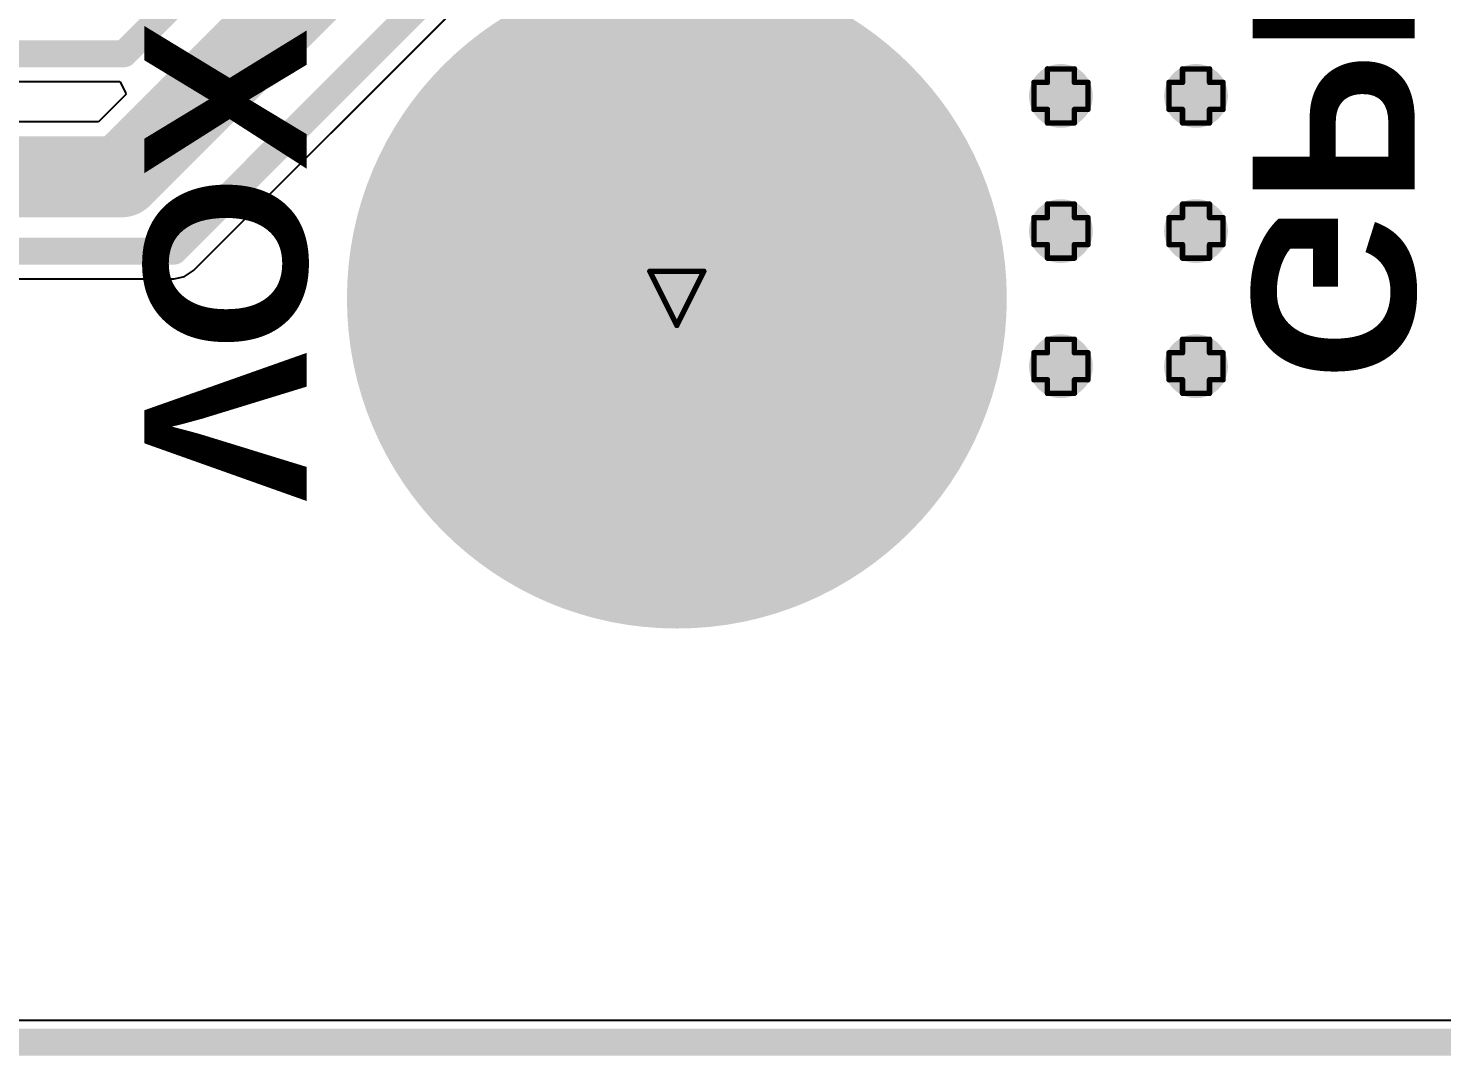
# Model space of a CAD drawing. Header units: inches. Extents: x -25 to 271, y -41 to 15.
# Drawn here: x 56.4 to 69.69, y -38.12 to -28.46 of the extents above; entities that cross this region are included whole.
import ezdxf

# ---------------------------------------------------------------- set-up
doc = ezdxf.new("R2010")
doc.units = ezdxf.units.IN
for name, color, linetype in [('Board_outline', 216, 'Continuous'), ('Bottom Layer', 5, 'Continuous'), ('Bottom Overlay', 54, 'Continuous'), ('Bottom Solder', 6, 'Continuous'), ('Dimensions', 6, 'Continuous'), ('Drill Drawing', 1, 'Continuous'), ('Multi-Layer', 9, 'Continuous'), ('Pad Holes', 156, 'Continuous'), ('Top Layer', 1, 'Continuous'), ('Top Solder', 216, 'Continuous'), ('Via Holes', 16, 'Continuous')]:
    doc.layers.add(name, color=color, linetype=linetype)
doc.styles.add('Arial_Bold', font='', dxfattribs={"height": 0.2})
doc.styles.get('Arial_Bold').set_extended_font_data('Arial', bold=True)

# ---------------------------------------------------------------- blocks, each defined once
blk = doc.blocks.new('SPACER_9')
at = {"layer": 'Bottom Layer'}
h = blk.add_hatch(color=5, dxfattribs=at)
edge = h.paths.add_edge_path()
edge.add_arc((0, 0), 3, 0, 360)
at = {"layer": 'Bottom Solder'}
h = blk.add_hatch(color=6, dxfattribs=at)
edge = h.paths.add_edge_path()
edge.add_arc((0, 0), 3.102, 0, 360)
at = {"layer": 'Multi-Layer'}
h = blk.add_hatch(color=9, dxfattribs=at)
edge = h.paths.add_edge_path()
edge.add_arc((0, 0), 3, 0, 360)
at = {"layer": 'Pad Holes'}
h = blk.add_hatch(color=7, dxfattribs=at)
edge = h.paths.add_edge_path()
edge.add_arc((0, 0), 1.85, 0, 360)
at = {"layer": 'Top Layer'}
h = blk.add_hatch(color=1, dxfattribs=at)
edge = h.paths.add_edge_path()
edge.add_arc((0, 0), 3, 0, 360)
at = {"layer": 'Top Solder'}
h = blk.add_hatch(color=216, dxfattribs=at)
edge = h.paths.add_edge_path()
edge.add_arc((0, 0), 3.102, 0, 360)

msp = doc.modelspace()

# ---------------------------------------------------------------- hatches: boundary and pattern name
at = {"layer": 'Bottom Layer'}
h = msp.add_hatch(color=5, dxfattribs=at)
edge = h.paths.add_edge_path()
edge.add_arc((66.111, -29.098), 0.3, 0, 360)
h = msp.add_hatch(color=5, dxfattribs=at)
edge = h.paths.add_edge_path()
edge.add_arc((67.381, -29.098), 0.3, 0, 360)
h = msp.add_hatch(color=5, dxfattribs=at)
edge = h.paths.add_edge_path()
edge.add_arc((66.111, -30.368), 0.3, 0, 360)
h = msp.add_hatch(color=5, dxfattribs=at)
edge = h.paths.add_edge_path()
edge.add_arc((67.381, -30.368), 0.3, 0, 360)
h = msp.add_hatch(color=5, dxfattribs=at)
edge = h.paths.add_edge_path()
edge.add_arc((66.111, -31.638), 0.3, 0, 360)
h = msp.add_hatch(color=5, dxfattribs=at)
edge = h.paths.add_edge_path()
edge.add_arc((67.381, -31.638), 0.3, 0, 360)
at = {"layer": 'Top Layer'}
h = msp.add_hatch(color=1, dxfattribs=at)
edge = h.paths.add_edge_path()
edge.add_arc((66.111, -29.098), 0.3, 0, 360)
h = msp.add_hatch(color=1, dxfattribs=at)
edge = h.paths.add_edge_path()
edge.add_arc((67.381, -29.098), 0.3, 0, 360)
h = msp.add_hatch(color=1, dxfattribs=at)
edge = h.paths.add_edge_path()
edge.add_arc((66.111, -30.368), 0.3, 0, 360)
h = msp.add_hatch(color=1, dxfattribs=at)
edge = h.paths.add_edge_path()
edge.add_arc((67.381, -30.368), 0.3, 0, 360)
h = msp.add_hatch(color=1, dxfattribs=at)
edge = h.paths.add_edge_path()
edge.add_arc((66.111, -31.638), 0.3, 0, 360)
h = msp.add_hatch(color=1, dxfattribs=at)
edge = h.paths.add_edge_path()
edge.add_arc((67.381, -31.638), 0.3, 0, 360)
at = {"layer": 'Via Holes'}
h = msp.add_hatch(color=7, dxfattribs=at)
edge = h.paths.add_edge_path()
edge.add_arc((66.111, -29.098), 0.15, 0, 360)
h = msp.add_hatch(color=7, dxfattribs=at)
edge = h.paths.add_edge_path()
edge.add_arc((67.381, -29.098), 0.15, 0, 360)
h = msp.add_hatch(color=7, dxfattribs=at)
edge = h.paths.add_edge_path()
edge.add_arc((66.111, -30.368), 0.15, 0, 360)
h = msp.add_hatch(color=7, dxfattribs=at)
edge = h.paths.add_edge_path()
edge.add_arc((67.381, -30.368), 0.15, 0, 360)
h = msp.add_hatch(color=7, dxfattribs=at)
edge = h.paths.add_edge_path()
edge.add_arc((66.111, -31.638), 0.15, 0, 360)
h = msp.add_hatch(color=7, dxfattribs=at)
edge = h.paths.add_edge_path()
edge.add_arc((67.381, -31.638), 0.15, 0, 360)

# ---------------------------------------------------------------- linework, layer by layer
at = {"layer": 'Board_outline'}
msp.add_lwpolyline([(-16.519, -37.988, 0.152, 0.152, 0), (73.481, -37.988, 0.152, 0.152, 0)], format="xyseb", dxfattribs=at)
at = {"layer": 'Bottom Layer'}
msp.add_line((73.481, -37.785), (42.902, -37.785), dxfattribs=at)
at = {"layer": 'Dimensions'}
msp.add_lwpolyline([(50.828, -37.988, 0.254, 0.254, 0), (73.151, -37.988, 0.254, 0.254, 0)], format="xyseb", dxfattribs=at)
at = {"layer": 'Drill Drawing'}
for points in [[(65.984, -28.971, 0.0508, 0.0508, 0), (65.984, -28.844, 0.0508, 0.0508, 0)], [(65.984, -28.844, 0.0508, 0.0508, 0), (66.238, -28.844, 0.0508, 0.0508, 0)], [(66.238, -28.971, 0.0508, 0.0508, 0), (66.238, -28.844, 0.0508, 0.0508, 0)], [(67.254, -28.971, 0.0508, 0.0508, 0), (67.254, -28.844, 0.0508, 0.0508, 0)], [(67.254, -28.844, 0.0508, 0.0508, 0), (67.508, -28.844, 0.0508, 0.0508, 0)], [(67.508, -28.971, 0.0508, 0.0508, 0), (67.508, -28.844, 0.0508, 0.0508, 0)], [(65.857, -29.225, 0.0508, 0.0508, 0), (65.857, -28.971, 0.0508, 0.0508, 0)], [(65.857, -28.971, 0.0508, 0.0508, 0), (65.984, -28.971, 0.0508, 0.0508, 0)], [(66.238, -28.971, 0.0508, 0.0508, 0), (66.365, -28.971, 0.0508, 0.0508, 0)], [(66.365, -29.225, 0.0508, 0.0508, 0), (66.365, -28.971, 0.0508, 0.0508, 0)], [(67.127, -29.225, 0.0508, 0.0508, 0), (67.127, -28.971, 0.0508, 0.0508, 0)], [(67.127, -28.971, 0.0508, 0.0508, 0), (67.254, -28.971, 0.0508, 0.0508, 0)], [(67.508, -28.971, 0.0508, 0.0508, 0), (67.635, -28.971, 0.0508, 0.0508, 0)], [(67.635, -29.225, 0.0508, 0.0508, 0), (67.635, -28.971, 0.0508, 0.0508, 0)], [(65.857, -29.225, 0.0508, 0.0508, 0), (65.984, -29.225, 0.0508, 0.0508, 0)], [(65.984, -29.352, 0.0508, 0.0508, 0), (65.984, -29.225, 0.0508, 0.0508, 0)], [(66.238, -29.225, 0.0508, 0.0508, 0), (66.365, -29.225, 0.0508, 0.0508, 0)], [(66.238, -29.352, 0.0508, 0.0508, 0), (66.238, -29.225, 0.0508, 0.0508, 0)], [(67.127, -29.225, 0.0508, 0.0508, 0), (67.254, -29.225, 0.0508, 0.0508, 0)], [(67.254, -29.352, 0.0508, 0.0508, 0), (67.254, -29.225, 0.0508, 0.0508, 0)], [(67.508, -29.225, 0.0508, 0.0508, 0), (67.635, -29.225, 0.0508, 0.0508, 0)], [(67.508, -29.352, 0.0508, 0.0508, 0), (67.508, -29.225, 0.0508, 0.0508, 0)], [(65.984, -29.352, 0.0508, 0.0508, 0), (66.238, -29.352, 0.0508, 0.0508, 0)], [(67.254, -29.352, 0.0508, 0.0508, 0), (67.508, -29.352, 0.0508, 0.0508, 0)], [(65.984, -30.241, 0.0508, 0.0508, 0), (65.984, -30.114, 0.0508, 0.0508, 0)], [(65.984, -30.114, 0.0508, 0.0508, 0), (66.238, -30.114, 0.0508, 0.0508, 0)], [(66.238, -30.241, 0.0508, 0.0508, 0), (66.238, -30.114, 0.0508, 0.0508, 0)], [(67.254, -30.241, 0.0508, 0.0508, 0), (67.254, -30.114, 0.0508, 0.0508, 0)], [(67.254, -30.114, 0.0508, 0.0508, 0), (67.508, -30.114, 0.0508, 0.0508, 0)], [(67.508, -30.241, 0.0508, 0.0508, 0), (67.508, -30.114, 0.0508, 0.0508, 0)], [(65.857, -30.495, 0.0508, 0.0508, 0), (65.857, -30.241, 0.0508, 0.0508, 0)], [(65.857, -30.241, 0.0508, 0.0508, 0), (65.984, -30.241, 0.0508, 0.0508, 0)], [(66.238, -30.241, 0.0508, 0.0508, 0), (66.365, -30.241, 0.0508, 0.0508, 0)], [(66.365, -30.495, 0.0508, 0.0508, 0), (66.365, -30.241, 0.0508, 0.0508, 0)], [(67.127, -30.495, 0.0508, 0.0508, 0), (67.127, -30.241, 0.0508, 0.0508, 0)], [(67.127, -30.241, 0.0508, 0.0508, 0), (67.254, -30.241, 0.0508, 0.0508, 0)], [(67.508, -30.241, 0.0508, 0.0508, 0), (67.635, -30.241, 0.0508, 0.0508, 0)], [(67.635, -30.495, 0.0508, 0.0508, 0), (67.635, -30.241, 0.0508, 0.0508, 0)], [(65.857, -30.495, 0.0508, 0.0508, 0), (65.984, -30.495, 0.0508, 0.0508, 0)], [(65.984, -30.622, 0.0508, 0.0508, 0), (65.984, -30.495, 0.0508, 0.0508, 0)], [(66.238, -30.495, 0.0508, 0.0508, 0), (66.365, -30.495, 0.0508, 0.0508, 0)], [(66.238, -30.622, 0.0508, 0.0508, 0), (66.238, -30.495, 0.0508, 0.0508, 0)], [(67.127, -30.495, 0.0508, 0.0508, 0), (67.254, -30.495, 0.0508, 0.0508, 0)], [(67.254, -30.622, 0.0508, 0.0508, 0), (67.254, -30.495, 0.0508, 0.0508, 0)], [(67.508, -30.495, 0.0508, 0.0508, 0), (67.635, -30.495, 0.0508, 0.0508, 0)], [(67.508, -30.622, 0.0508, 0.0508, 0), (67.508, -30.495, 0.0508, 0.0508, 0)], [(65.984, -30.622, 0.0508, 0.0508, 0), (66.238, -30.622, 0.0508, 0.0508, 0)], [(67.254, -30.622, 0.0508, 0.0508, 0), (67.508, -30.622, 0.0508, 0.0508, 0)], [(62.246, -30.746, 0.0508, 0.0508, 0), (62.754, -30.746, 0.0508, 0.0508, 0)], [(62.246, -30.746, 0.0508, 0.0508, 0), (62.5, -31.254, 0.0508, 0.0508, 0)], [(62.5, -31.254, 0.0508, 0.0508, 0), (62.754, -30.746, 0.0508, 0.0508, 0)], [(65.984, -31.511, 0.0508, 0.0508, 0), (65.984, -31.384, 0.0508, 0.0508, 0)], [(65.984, -31.384, 0.0508, 0.0508, 0), (66.238, -31.384, 0.0508, 0.0508, 0)], [(66.238, -31.511, 0.0508, 0.0508, 0), (66.238, -31.384, 0.0508, 0.0508, 0)], [(67.254, -31.511, 0.0508, 0.0508, 0), (67.254, -31.384, 0.0508, 0.0508, 0)], [(67.254, -31.384, 0.0508, 0.0508, 0), (67.508, -31.384, 0.0508, 0.0508, 0)], [(67.508, -31.511, 0.0508, 0.0508, 0), (67.508, -31.384, 0.0508, 0.0508, 0)], [(65.857, -31.765, 0.0508, 0.0508, 0), (65.857, -31.511, 0.0508, 0.0508, 0)], [(65.857, -31.511, 0.0508, 0.0508, 0), (65.984, -31.511, 0.0508, 0.0508, 0)], [(66.238, -31.511, 0.0508, 0.0508, 0), (66.365, -31.511, 0.0508, 0.0508, 0)], [(66.365, -31.765, 0.0508, 0.0508, 0), (66.365, -31.511, 0.0508, 0.0508, 0)], [(67.127, -31.765, 0.0508, 0.0508, 0), (67.127, -31.511, 0.0508, 0.0508, 0)], [(67.127, -31.511, 0.0508, 0.0508, 0), (67.254, -31.511, 0.0508, 0.0508, 0)], [(67.508, -31.511, 0.0508, 0.0508, 0), (67.635, -31.511, 0.0508, 0.0508, 0)], [(67.635, -31.765, 0.0508, 0.0508, 0), (67.635, -31.511, 0.0508, 0.0508, 0)], [(65.857, -31.765, 0.0508, 0.0508, 0), (65.984, -31.765, 0.0508, 0.0508, 0)], [(65.984, -31.892, 0.0508, 0.0508, 0), (65.984, -31.765, 0.0508, 0.0508, 0)], [(66.238, -31.765, 0.0508, 0.0508, 0), (66.365, -31.765, 0.0508, 0.0508, 0)], [(66.238, -31.892, 0.0508, 0.0508, 0), (66.238, -31.765, 0.0508, 0.0508, 0)], [(67.127, -31.765, 0.0508, 0.0508, 0), (67.254, -31.765, 0.0508, 0.0508, 0)], [(67.254, -31.892, 0.0508, 0.0508, 0), (67.254, -31.765, 0.0508, 0.0508, 0)], [(67.508, -31.765, 0.0508, 0.0508, 0), (67.635, -31.765, 0.0508, 0.0508, 0)], [(67.508, -31.892, 0.0508, 0.0508, 0), (67.508, -31.765, 0.0508, 0.0508, 0)], [(65.984, -31.892, 0.0508, 0.0508, 0), (66.238, -31.892, 0.0508, 0.0508, 0)], [(67.254, -31.892, 0.0508, 0.0508, 0), (67.508, -31.892, 0.0508, 0.0508, 0)]]:
    msp.add_lwpolyline(points, format="xyseb", dxfattribs=at)
for points in [[(65.971, -28.844, 0.0254, 0.0254, 1), (65.997, -28.844, 0.0254, 0.0254, 1)], [(65.971, -28.844, 0.0254, 0.0254, 1), (65.997, -28.844, 0.0254, 0.0254, 1)], [(66.225, -28.844, 0.0254, 0.0254, 1), (66.251, -28.844, 0.0254, 0.0254, 1)], [(66.225, -28.844, 0.0254, 0.0254, 1), (66.251, -28.844, 0.0254, 0.0254, 1)], [(67.241, -28.844, 0.0254, 0.0254, 1), (67.267, -28.844, 0.0254, 0.0254, 1)], [(67.241, -28.844, 0.0254, 0.0254, 1), (67.267, -28.844, 0.0254, 0.0254, 1)], [(67.495, -28.844, 0.0254, 0.0254, 1), (67.521, -28.844, 0.0254, 0.0254, 1)], [(67.495, -28.844, 0.0254, 0.0254, 1), (67.521, -28.844, 0.0254, 0.0254, 1)], [(65.844, -28.971, 0.0254, 0.0254, 1), (65.87, -28.971, 0.0254, 0.0254, 1)], [(65.844, -28.971, 0.0254, 0.0254, 1), (65.87, -28.971, 0.0254, 0.0254, 1)], [(65.971, -28.971, 0.0254, 0.0254, 1), (65.997, -28.971, 0.0254, 0.0254, 1)], [(65.971, -28.971, 0.0254, 0.0254, 1), (65.997, -28.971, 0.0254, 0.0254, 1)], [(66.225, -28.971, 0.0254, 0.0254, 1), (66.251, -28.971, 0.0254, 0.0254, 1)], [(66.225, -28.971, 0.0254, 0.0254, 1), (66.251, -28.971, 0.0254, 0.0254, 1)], [(66.352, -28.971, 0.0254, 0.0254, 1), (66.378, -28.971, 0.0254, 0.0254, 1)], [(66.352, -28.971, 0.0254, 0.0254, 1), (66.378, -28.971, 0.0254, 0.0254, 1)], [(67.114, -28.971, 0.0254, 0.0254, 1), (67.14, -28.971, 0.0254, 0.0254, 1)], [(67.114, -28.971, 0.0254, 0.0254, 1), (67.14, -28.971, 0.0254, 0.0254, 1)], [(67.241, -28.971, 0.0254, 0.0254, 1), (67.267, -28.971, 0.0254, 0.0254, 1)], [(67.241, -28.971, 0.0254, 0.0254, 1), (67.267, -28.971, 0.0254, 0.0254, 1)], [(67.495, -28.971, 0.0254, 0.0254, 1), (67.521, -28.971, 0.0254, 0.0254, 1)], [(67.495, -28.971, 0.0254, 0.0254, 1), (67.521, -28.971, 0.0254, 0.0254, 1)], [(67.622, -28.971, 0.0254, 0.0254, 1), (67.648, -28.971, 0.0254, 0.0254, 1)], [(67.622, -28.971, 0.0254, 0.0254, 1), (67.648, -28.971, 0.0254, 0.0254, 1)], [(65.844, -29.225, 0.0254, 0.0254, 1), (65.87, -29.225, 0.0254, 0.0254, 1)], [(65.844, -29.225, 0.0254, 0.0254, 1), (65.87, -29.225, 0.0254, 0.0254, 1)], [(65.971, -29.225, 0.0254, 0.0254, 1), (65.997, -29.225, 0.0254, 0.0254, 1)], [(65.971, -29.225, 0.0254, 0.0254, 1), (65.997, -29.225, 0.0254, 0.0254, 1)], [(66.225, -29.225, 0.0254, 0.0254, 1), (66.251, -29.225, 0.0254, 0.0254, 1)], [(66.225, -29.225, 0.0254, 0.0254, 1), (66.251, -29.225, 0.0254, 0.0254, 1)], [(66.352, -29.225, 0.0254, 0.0254, 1), (66.378, -29.225, 0.0254, 0.0254, 1)], [(66.352, -29.225, 0.0254, 0.0254, 1), (66.378, -29.225, 0.0254, 0.0254, 1)], [(67.114, -29.225, 0.0254, 0.0254, 1), (67.14, -29.225, 0.0254, 0.0254, 1)], [(67.114, -29.225, 0.0254, 0.0254, 1), (67.14, -29.225, 0.0254, 0.0254, 1)], [(67.241, -29.225, 0.0254, 0.0254, 1), (67.267, -29.225, 0.0254, 0.0254, 1)], [(67.241, -29.225, 0.0254, 0.0254, 1), (67.267, -29.225, 0.0254, 0.0254, 1)], [(67.495, -29.225, 0.0254, 0.0254, 1), (67.521, -29.225, 0.0254, 0.0254, 1)], [(67.495, -29.225, 0.0254, 0.0254, 1), (67.521, -29.225, 0.0254, 0.0254, 1)], [(67.622, -29.225, 0.0254, 0.0254, 1), (67.648, -29.225, 0.0254, 0.0254, 1)], [(67.622, -29.225, 0.0254, 0.0254, 1), (67.648, -29.225, 0.0254, 0.0254, 1)], [(65.971, -29.352, 0.0254, 0.0254, 1), (65.997, -29.352, 0.0254, 0.0254, 1)], [(65.971, -29.352, 0.0254, 0.0254, 1), (65.997, -29.352, 0.0254, 0.0254, 1)], [(66.225, -29.352, 0.0254, 0.0254, 1), (66.251, -29.352, 0.0254, 0.0254, 1)], [(66.225, -29.352, 0.0254, 0.0254, 1), (66.251, -29.352, 0.0254, 0.0254, 1)], [(67.241, -29.352, 0.0254, 0.0254, 1), (67.267, -29.352, 0.0254, 0.0254, 1)], [(67.241, -29.352, 0.0254, 0.0254, 1), (67.267, -29.352, 0.0254, 0.0254, 1)], [(67.495, -29.352, 0.0254, 0.0254, 1), (67.521, -29.352, 0.0254, 0.0254, 1)], [(67.495, -29.352, 0.0254, 0.0254, 1), (67.521, -29.352, 0.0254, 0.0254, 1)], [(65.971, -30.114, 0.0254, 0.0254, 1), (65.997, -30.114, 0.0254, 0.0254, 1)], [(65.971, -30.114, 0.0254, 0.0254, 1), (65.997, -30.114, 0.0254, 0.0254, 1)], [(66.225, -30.114, 0.0254, 0.0254, 1), (66.251, -30.114, 0.0254, 0.0254, 1)], [(66.225, -30.114, 0.0254, 0.0254, 1), (66.251, -30.114, 0.0254, 0.0254, 1)], [(67.241, -30.114, 0.0254, 0.0254, 1), (67.267, -30.114, 0.0254, 0.0254, 1)], [(67.241, -30.114, 0.0254, 0.0254, 1), (67.267, -30.114, 0.0254, 0.0254, 1)], [(67.495, -30.114, 0.0254, 0.0254, 1), (67.521, -30.114, 0.0254, 0.0254, 1)], [(67.495, -30.114, 0.0254, 0.0254, 1), (67.521, -30.114, 0.0254, 0.0254, 1)], [(65.844, -30.241, 0.0254, 0.0254, 1), (65.87, -30.241, 0.0254, 0.0254, 1)], [(65.844, -30.241, 0.0254, 0.0254, 1), (65.87, -30.241, 0.0254, 0.0254, 1)], [(65.971, -30.241, 0.0254, 0.0254, 1), (65.997, -30.241, 0.0254, 0.0254, 1)], [(65.971, -30.241, 0.0254, 0.0254, 1), (65.997, -30.241, 0.0254, 0.0254, 1)], [(66.225, -30.241, 0.0254, 0.0254, 1), (66.251, -30.241, 0.0254, 0.0254, 1)], [(66.225, -30.241, 0.0254, 0.0254, 1), (66.251, -30.241, 0.0254, 0.0254, 1)], [(66.352, -30.241, 0.0254, 0.0254, 1), (66.378, -30.241, 0.0254, 0.0254, 1)], [(66.352, -30.241, 0.0254, 0.0254, 1), (66.378, -30.241, 0.0254, 0.0254, 1)], [(67.114, -30.241, 0.0254, 0.0254, 1), (67.14, -30.241, 0.0254, 0.0254, 1)], [(67.114, -30.241, 0.0254, 0.0254, 1), (67.14, -30.241, 0.0254, 0.0254, 1)], [(67.241, -30.241, 0.0254, 0.0254, 1), (67.267, -30.241, 0.0254, 0.0254, 1)], [(67.241, -30.241, 0.0254, 0.0254, 1), (67.267, -30.241, 0.0254, 0.0254, 1)], [(67.495, -30.241, 0.0254, 0.0254, 1), (67.521, -30.241, 0.0254, 0.0254, 1)], [(67.495, -30.241, 0.0254, 0.0254, 1), (67.521, -30.241, 0.0254, 0.0254, 1)], [(67.622, -30.241, 0.0254, 0.0254, 1), (67.648, -30.241, 0.0254, 0.0254, 1)], [(67.622, -30.241, 0.0254, 0.0254, 1), (67.648, -30.241, 0.0254, 0.0254, 1)], [(65.844, -30.495, 0.0254, 0.0254, 1), (65.87, -30.495, 0.0254, 0.0254, 1)], [(65.844, -30.495, 0.0254, 0.0254, 1), (65.87, -30.495, 0.0254, 0.0254, 1)], [(65.971, -30.495, 0.0254, 0.0254, 1), (65.997, -30.495, 0.0254, 0.0254, 1)], [(65.971, -30.495, 0.0254, 0.0254, 1), (65.997, -30.495, 0.0254, 0.0254, 1)], [(66.225, -30.495, 0.0254, 0.0254, 1), (66.251, -30.495, 0.0254, 0.0254, 1)], [(66.225, -30.495, 0.0254, 0.0254, 1), (66.251, -30.495, 0.0254, 0.0254, 1)], [(66.352, -30.495, 0.0254, 0.0254, 1), (66.378, -30.495, 0.0254, 0.0254, 1)], [(66.352, -30.495, 0.0254, 0.0254, 1), (66.378, -30.495, 0.0254, 0.0254, 1)], [(67.114, -30.495, 0.0254, 0.0254, 1), (67.14, -30.495, 0.0254, 0.0254, 1)], [(67.114, -30.495, 0.0254, 0.0254, 1), (67.14, -30.495, 0.0254, 0.0254, 1)], [(67.241, -30.495, 0.0254, 0.0254, 1), (67.267, -30.495, 0.0254, 0.0254, 1)], [(67.241, -30.495, 0.0254, 0.0254, 1), (67.267, -30.495, 0.0254, 0.0254, 1)], [(67.495, -30.495, 0.0254, 0.0254, 1), (67.521, -30.495, 0.0254, 0.0254, 1)], [(67.495, -30.495, 0.0254, 0.0254, 1), (67.521, -30.495, 0.0254, 0.0254, 1)], [(67.622, -30.495, 0.0254, 0.0254, 1), (67.648, -30.495, 0.0254, 0.0254, 1)], [(67.622, -30.495, 0.0254, 0.0254, 1), (67.648, -30.495, 0.0254, 0.0254, 1)], [(65.971, -30.622, 0.0254, 0.0254, 1), (65.997, -30.622, 0.0254, 0.0254, 1)], [(65.971, -30.622, 0.0254, 0.0254, 1), (65.997, -30.622, 0.0254, 0.0254, 1)], [(66.225, -30.622, 0.0254, 0.0254, 1), (66.251, -30.622, 0.0254, 0.0254, 1)], [(66.225, -30.622, 0.0254, 0.0254, 1), (66.251, -30.622, 0.0254, 0.0254, 1)], [(67.241, -30.622, 0.0254, 0.0254, 1), (67.267, -30.622, 0.0254, 0.0254, 1)], [(67.241, -30.622, 0.0254, 0.0254, 1), (67.267, -30.622, 0.0254, 0.0254, 1)], [(67.495, -30.622, 0.0254, 0.0254, 1), (67.521, -30.622, 0.0254, 0.0254, 1)], [(67.495, -30.622, 0.0254, 0.0254, 1), (67.521, -30.622, 0.0254, 0.0254, 1)], [(62.233, -30.746, 0.0254, 0.0254, 1), (62.259, -30.746, 0.0254, 0.0254, 1)], [(62.233, -30.746, 0.0254, 0.0254, 1), (62.259, -30.746, 0.0254, 0.0254, 1)], [(62.741, -30.746, 0.0254, 0.0254, 1), (62.767, -30.746, 0.0254, 0.0254, 1)], [(62.741, -30.746, 0.0254, 0.0254, 1), (62.767, -30.746, 0.0254, 0.0254, 1)], [(62.487, -31.254, 0.0254, 0.0254, 1), (62.513, -31.254, 0.0254, 0.0254, 1)], [(62.487, -31.254, 0.0254, 0.0254, 1), (62.513, -31.254, 0.0254, 0.0254, 1)], [(65.971, -31.384, 0.0254, 0.0254, 1), (65.997, -31.384, 0.0254, 0.0254, 1)], [(65.971, -31.384, 0.0254, 0.0254, 1), (65.997, -31.384, 0.0254, 0.0254, 1)], [(66.225, -31.384, 0.0254, 0.0254, 1), (66.251, -31.384, 0.0254, 0.0254, 1)], [(66.225, -31.384, 0.0254, 0.0254, 1), (66.251, -31.384, 0.0254, 0.0254, 1)], [(67.241, -31.384, 0.0254, 0.0254, 1), (67.267, -31.384, 0.0254, 0.0254, 1)], [(67.241, -31.384, 0.0254, 0.0254, 1), (67.267, -31.384, 0.0254, 0.0254, 1)], [(67.495, -31.384, 0.0254, 0.0254, 1), (67.521, -31.384, 0.0254, 0.0254, 1)], [(67.495, -31.384, 0.0254, 0.0254, 1), (67.521, -31.384, 0.0254, 0.0254, 1)], [(65.844, -31.511, 0.0254, 0.0254, 1), (65.87, -31.511, 0.0254, 0.0254, 1)], [(65.844, -31.511, 0.0254, 0.0254, 1), (65.87, -31.511, 0.0254, 0.0254, 1)], [(65.971, -31.511, 0.0254, 0.0254, 1), (65.997, -31.511, 0.0254, 0.0254, 1)], [(65.971, -31.511, 0.0254, 0.0254, 1), (65.997, -31.511, 0.0254, 0.0254, 1)], [(66.225, -31.511, 0.0254, 0.0254, 1), (66.251, -31.511, 0.0254, 0.0254, 1)], [(66.225, -31.511, 0.0254, 0.0254, 1), (66.251, -31.511, 0.0254, 0.0254, 1)], [(66.352, -31.511, 0.0254, 0.0254, 1), (66.378, -31.511, 0.0254, 0.0254, 1)], [(66.352, -31.511, 0.0254, 0.0254, 1), (66.378, -31.511, 0.0254, 0.0254, 1)], [(67.114, -31.511, 0.0254, 0.0254, 1), (67.14, -31.511, 0.0254, 0.0254, 1)], [(67.114, -31.511, 0.0254, 0.0254, 1), (67.14, -31.511, 0.0254, 0.0254, 1)], [(67.241, -31.511, 0.0254, 0.0254, 1), (67.267, -31.511, 0.0254, 0.0254, 1)], [(67.241, -31.511, 0.0254, 0.0254, 1), (67.267, -31.511, 0.0254, 0.0254, 1)], [(67.495, -31.511, 0.0254, 0.0254, 1), (67.521, -31.511, 0.0254, 0.0254, 1)], [(67.495, -31.511, 0.0254, 0.0254, 1), (67.521, -31.511, 0.0254, 0.0254, 1)], [(67.622, -31.511, 0.0254, 0.0254, 1), (67.648, -31.511, 0.0254, 0.0254, 1)], [(67.622, -31.511, 0.0254, 0.0254, 1), (67.648, -31.511, 0.0254, 0.0254, 1)], [(65.844, -31.765, 0.0254, 0.0254, 1), (65.87, -31.765, 0.0254, 0.0254, 1)], [(65.844, -31.765, 0.0254, 0.0254, 1), (65.87, -31.765, 0.0254, 0.0254, 1)], [(65.971, -31.765, 0.0254, 0.0254, 1), (65.997, -31.765, 0.0254, 0.0254, 1)], [(65.971, -31.765, 0.0254, 0.0254, 1), (65.997, -31.765, 0.0254, 0.0254, 1)], [(66.225, -31.765, 0.0254, 0.0254, 1), (66.251, -31.765, 0.0254, 0.0254, 1)], [(66.225, -31.765, 0.0254, 0.0254, 1), (66.251, -31.765, 0.0254, 0.0254, 1)], [(66.352, -31.765, 0.0254, 0.0254, 1), (66.378, -31.765, 0.0254, 0.0254, 1)], [(66.352, -31.765, 0.0254, 0.0254, 1), (66.378, -31.765, 0.0254, 0.0254, 1)], [(67.114, -31.765, 0.0254, 0.0254, 1), (67.14, -31.765, 0.0254, 0.0254, 1)], [(67.114, -31.765, 0.0254, 0.0254, 1), (67.14, -31.765, 0.0254, 0.0254, 1)], [(67.241, -31.765, 0.0254, 0.0254, 1), (67.267, -31.765, 0.0254, 0.0254, 1)], [(67.241, -31.765, 0.0254, 0.0254, 1), (67.267, -31.765, 0.0254, 0.0254, 1)], [(67.495, -31.765, 0.0254, 0.0254, 1), (67.521, -31.765, 0.0254, 0.0254, 1)], [(67.495, -31.765, 0.0254, 0.0254, 1), (67.521, -31.765, 0.0254, 0.0254, 1)], [(67.622, -31.765, 0.0254, 0.0254, 1), (67.648, -31.765, 0.0254, 0.0254, 1)], [(67.622, -31.765, 0.0254, 0.0254, 1), (67.648, -31.765, 0.0254, 0.0254, 1)], [(65.971, -31.892, 0.0254, 0.0254, 1), (65.997, -31.892, 0.0254, 0.0254, 1)], [(65.971, -31.892, 0.0254, 0.0254, 1), (65.997, -31.892, 0.0254, 0.0254, 1)], [(66.225, -31.892, 0.0254, 0.0254, 1), (66.251, -31.892, 0.0254, 0.0254, 1)], [(66.225, -31.892, 0.0254, 0.0254, 1), (66.251, -31.892, 0.0254, 0.0254, 1)], [(67.241, -31.892, 0.0254, 0.0254, 1), (67.267, -31.892, 0.0254, 0.0254, 1)], [(67.241, -31.892, 0.0254, 0.0254, 1), (67.267, -31.892, 0.0254, 0.0254, 1)], [(67.495, -31.892, 0.0254, 0.0254, 1), (67.521, -31.892, 0.0254, 0.0254, 1)], [(67.495, -31.892, 0.0254, 0.0254, 1), (67.521, -31.892, 0.0254, 0.0254, 1)]]:
    msp.add_lwpolyline(points, format="xyseb", close=True, dxfattribs=at)
at = {"layer": 'Top Layer'}
for p, q in [((57.956, -30.739), (61.49, -27.205)), ((57.956, -30.739), (60.702, -27.994)), ((45.482, -28.961), (57.262, -28.961)), ((57.262, -28.961), (57.317, -29.067)), ((57.319, -29.084), (57.063, -29.34)), ((57.317, -29.067), (57.319, -29.084)), ((57.063, -29.34), (51.363, -29.34)), ((51.847, -30.815), (57.773, -30.815)), ((52.052, -30.815), (57.773, -30.815)), ((57.773, -30.815), (57.872, -30.795)), ((57.773, -30.815), (57.872, -30.795)), ((57.872, -30.795), (57.956, -30.739)), ((57.872, -30.795), (57.956, -30.739)), ((73.481, -37.785), (43.683, -37.785)), ((73.481, -37.785), (52.052, -37.785))]:
    msp.add_line(p, q, dxfattribs=at)
for points in [[(57.303, -28.702, 0.254, 0.254, 0), (62.073, -23.932, 0.254, 0.254, 0)], [(57.277, -29.858, 0.762, 0.762, 0), (61.389, -25.746, 0.762, 0.762, 0)], [(57.773, -30.556, 0.254, 0.254, 0), (61.382, -26.946, 0.254, 0.254, 0)], [(45.375, -28.702, 0.254, 0.254, 0), (57.303, -28.702, 0.254, 0.254, 0)], [(51.363, -29.858, 0.762, 0.762, 0), (57.277, -29.858, 0.762, 0.762, 0)], [(51.74, -30.556, 0.254, 0.254, 0), (57.773, -30.556, 0.254, 0.254, 0)]]:
    msp.add_lwpolyline(points, format="xyseb", dxfattribs=at)
for points in [[(57.239, -28.702, 0.127, 0.127, 1), (57.366, -28.702, 0.127, 0.127, 1)], [(57.239, -28.702, 0.127, 0.127, 1), (57.366, -28.702, 0.127, 0.127, 1)], [(57.087, -29.858, 0.381, 0.381, 1), (57.468, -29.858, 0.381, 0.381, 1)], [(57.087, -29.858, 0.381, 0.381, 1), (57.468, -29.858, 0.381, 0.381, 1)], [(57.709, -30.556, 0.127, 0.127, 1), (57.836, -30.556, 0.127, 0.127, 1)], [(57.709, -30.556, 0.127, 0.127, 1), (57.836, -30.556, 0.127, 0.127, 1)]]:
    msp.add_lwpolyline(points, format="xyseb", close=True, dxfattribs=at)

# ---------------------------------------------------------------- block references
msp.add_blockref('SPACER_9', (62.5, -31))

# ---------------------------------------------------------------- texts
at = {"layer": 'Bottom Overlay', "style": 'Arial_Bold', "text_generation_flag": 2}
for s, p in [('VOXL_EN_BUCK', (57.494, -32.918)), ('GPIO23', (67.913, -31.775))]:
    msp.add_text(s, height=1.524, rotation=270, dxfattribs=at).set_placement(p)

doc.saveas('drawing.dxf')
